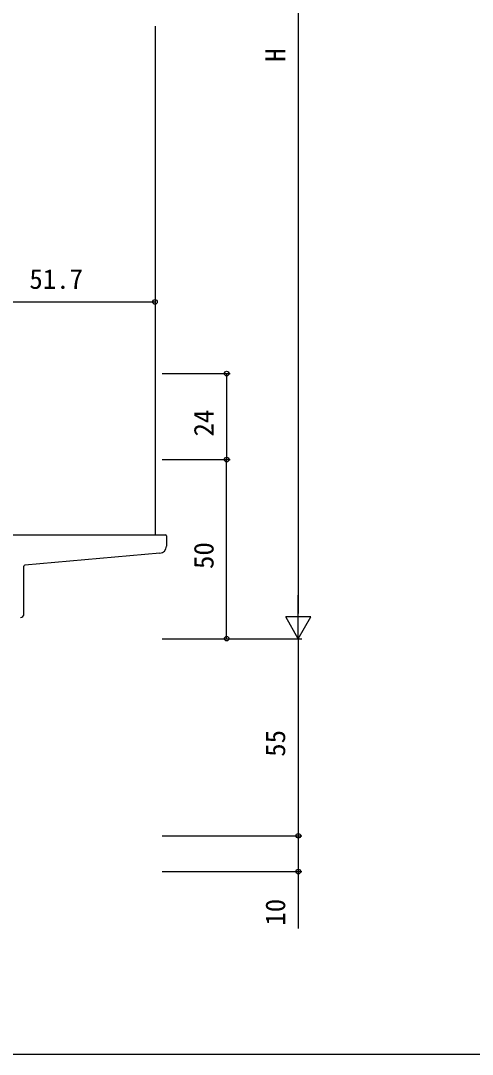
# Model space of a CAD drawing. Units: millimetres, scale not verified. Extents: x -437 to 438, y -281 to 278.
# Drawn here: x -259.3 to -133.2, y -281.1 to 7.4 of the extents above; entities that cross this region are included whole.
import ezdxf
from ezdxf.enums import TextEntityAlignment as Align

# ---------------------------------------------------------------- set-up
doc = ezdxf.new("R2010")
doc.units = ezdxf.units.MM
doc.header["$LTSCALE"] = 2
for name, color, linetype in [('0-3_YKK_12', 2, 'Continuous'), ('0-4_YKK_13', 4, 'Continuous'), ('0-6_YKK_D', 6, 'Continuous'), ('0-7_YKK_ZWAK', 7, 'Continuous')]:
    doc.layers.add(name, color=color, linetype=linetype)
doc.styles.add('ＭＳ ゴシック', font='')
doc.styles.get('ＭＳ ゴシック').set_extended_font_data('MS Gothic')

msp = doc.modelspace()

# ---------------------------------------------------------------- linework, layer by layer
at = {"layer": '0-3_YKK_12'}
msp.add_line((-221.8, 5.9), (-221.8, -136.1), dxfattribs=at)
at = {"layer": '0-4_YKK_13'}
for p, q in [((-261.8, -136.1), (-218.901, -136.1)), ((-218.601, -136.4), (-218.601, -139.267)), ((-220.427, -141.26), (-258.127, -144.558)), ((-258.401, -158.184), (-258.401, -144.857))]:
    msp.add_line(p, q, dxfattribs=at)
for centre, radius, start, end in [((-218.901, -136.4), 0.3, 0, 90), ((-220.601, -139.267), 2, 275, 0), ((-258.101, -144.857), 0.3, 95, 180), ((-259.401, -158.184), 1, 275, 0)]:
    msp.add_arc(centre, radius, start, end, dxfattribs=at)
at = {"layer": '0-6_YKK_D'}
for p, q in [((-181.8, 156.9), (-181.8, -158.1)), ((-273.5, -71.1), (-221.8, -71.1)), ((-219.8, -91.1), (-200.8, -91.1)), ((-201.8, -91.1), (-201.8, -115.1)), ((-219.8, -115.1), (-200.8, -115.1)), ((-219.8, -115.1), (-200.8, -115.1)), ((-201.8, -165.1), (-201.8, -115.1)), ((-181.8, -165.1), (-181.8, -152.976)), ((-181.8, -165.1), (-185.3, -159.038)), ((-178.3, -159.038), (-185.3, -159.038)), ((-181.8, -165.1), (-178.3, -159.038)), ((-219.8, -165.1), (-180.8, -165.1)), ((-219.8, -165.1), (-200.8, -165.1)), ((-219.8, -165.1), (-180.8, -165.1)), ((-181.8, -165.1), (-181.8, -220.1)), ((-219.8, -220.1), (-180.8, -220.1)), ((-219.8, -220.1), (-180.8, -220.1)), ((-219.8, -230.1), (-180.8, -230.1))]:
    msp.add_line(p, q, dxfattribs=at)
msp.add_lwpolyline([(-181.8, -220.1), (-181.8, -230.1), (-181.8, -246.025)], dxfattribs=at)
for centre in [(-221.8, -71.1), (-201.8, -91.1), (-201.8, -115.1), (-201.8, -115.1), (-201.8, -165.1), (-181.8, -220.1), (-181.8, -220.1), (-181.8, -230.1)]:
    msp.add_circle(centre, 0.637, dxfattribs=at)
at = {"layer": '0-7_YKK_ZWAK'}
msp.add_lwpolyline([(-436.8, -281.1), (438.2, -281.1), (438.2, 243.9)], dxfattribs=at)

# ---------------------------------------------------------------- texts
at = {"layer": '0-6_YKK_D', "style": 'ＭＳ ゴシック'}
for s, p in [('H', (-183.8, -4.094)), ('24', (-203.8, -108.661)), ('50', (-203.8, -145.64)), ('55', (-183.8, -198.055)), ('10', (-183.8, -245.176))]:
    msp.add_text(s, height=5.499, rotation=90, dxfattribs=at).set_placement(p, align=Align.BOTTOM_LEFT)
msp.add_text('51.7', height=5.499, dxfattribs=at).set_placement((-256.876, -69.1), align=Align.BOTTOM_LEFT)

doc.saveas('drawing.dxf')
